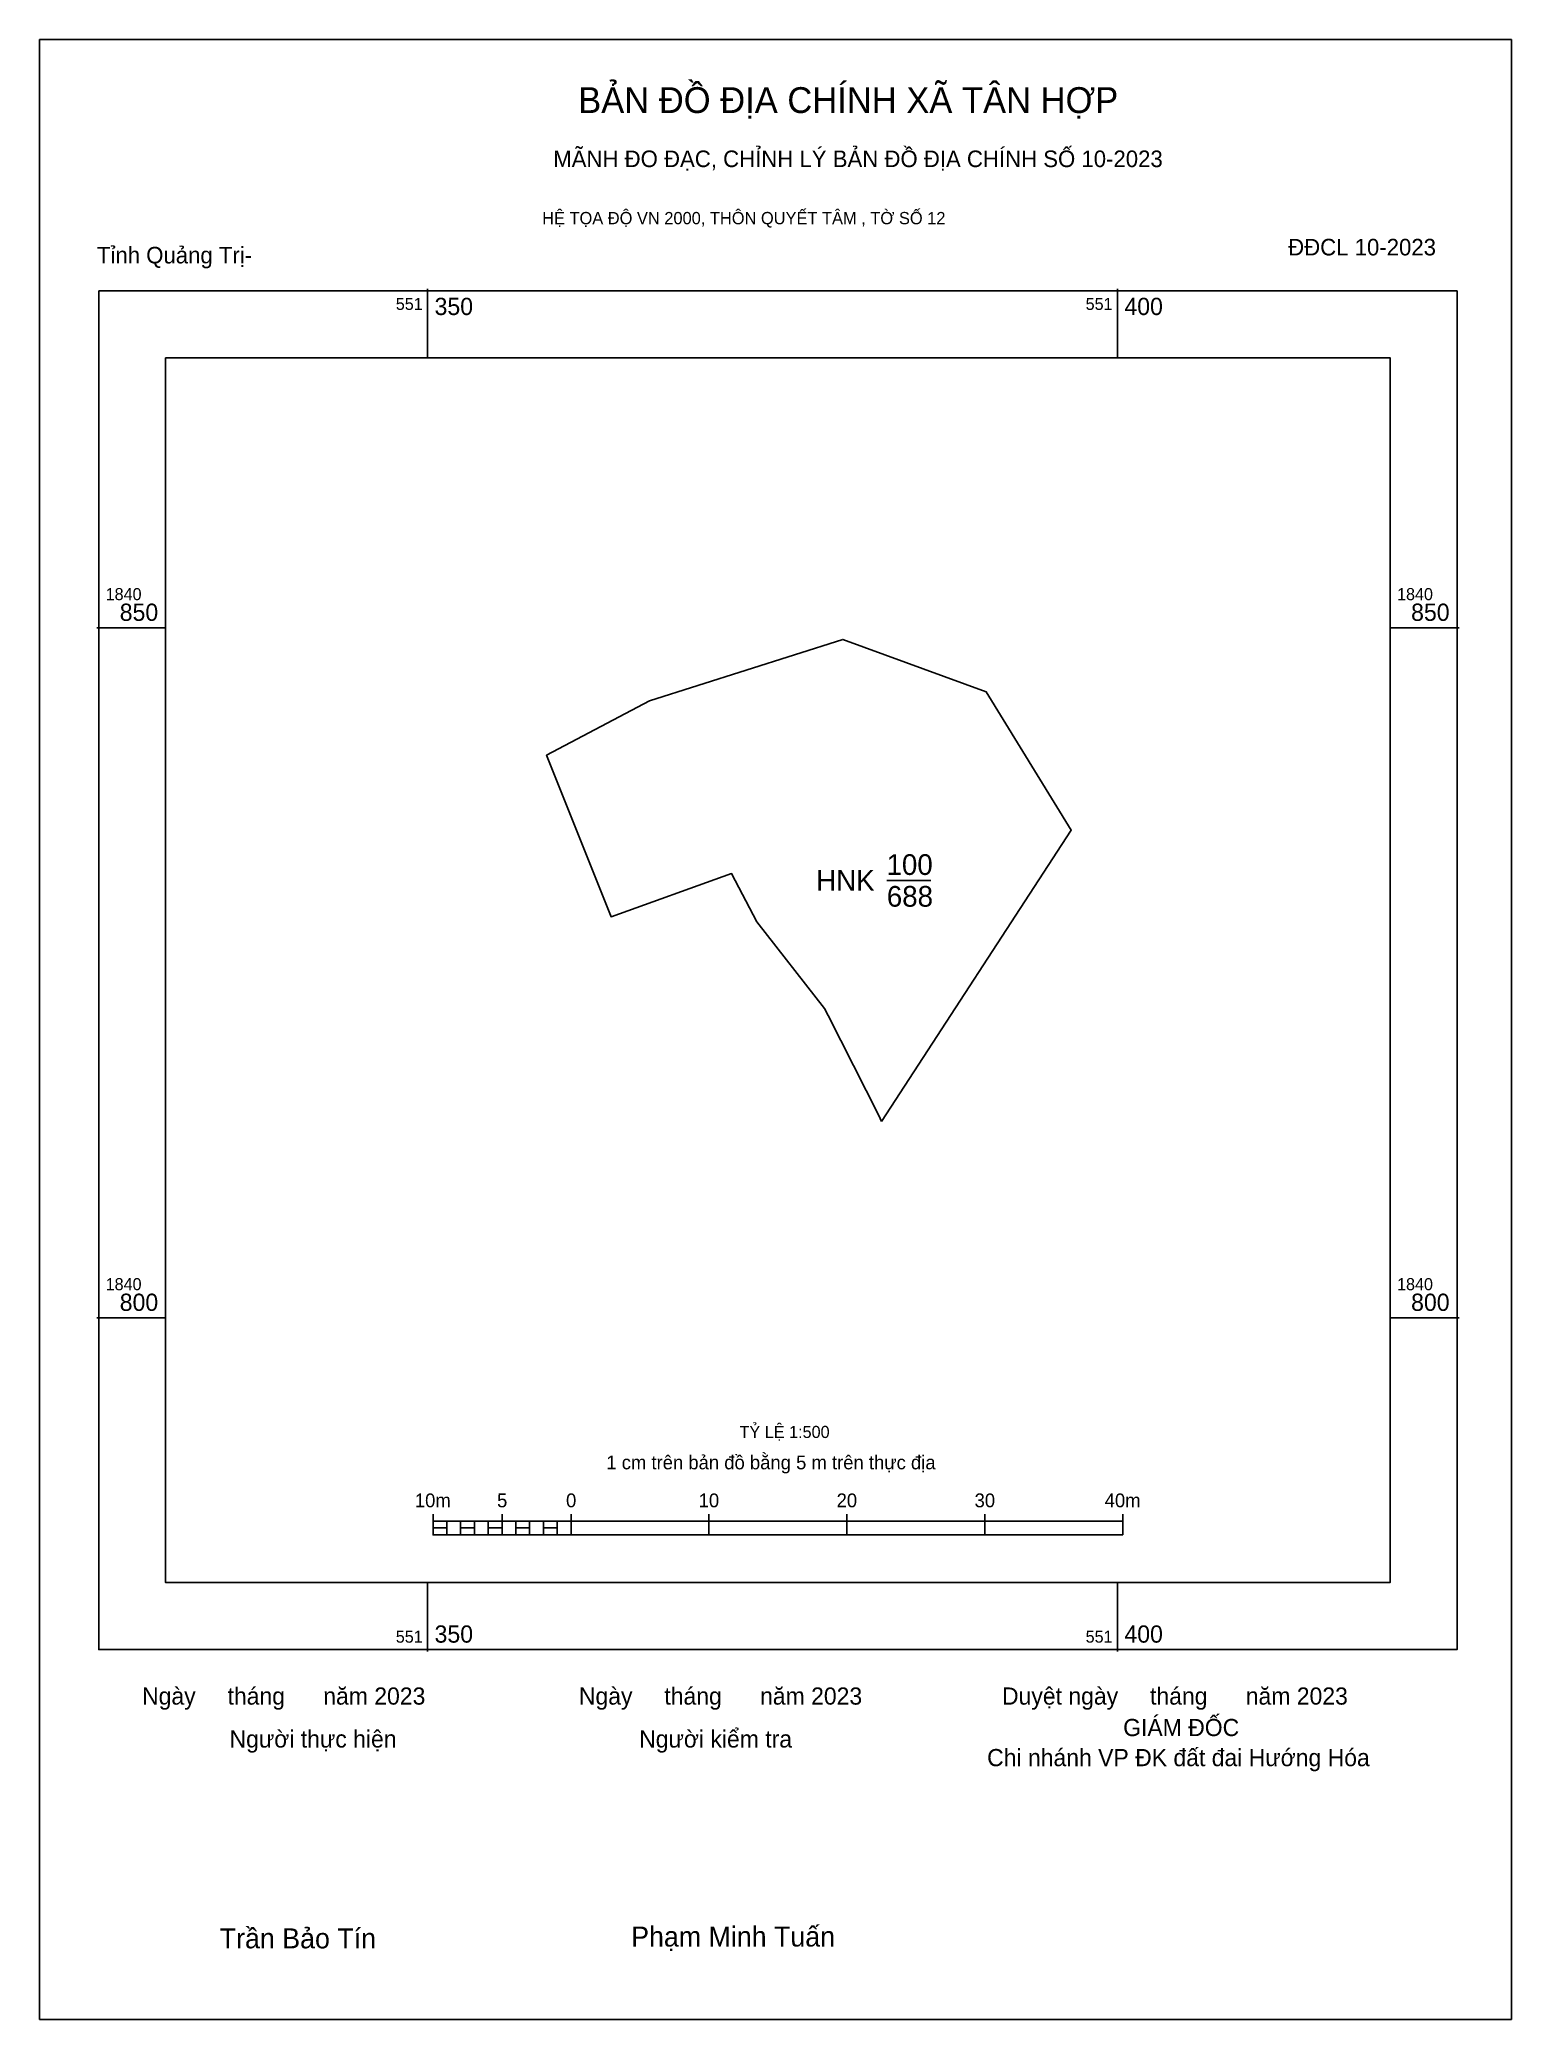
# Model space of a CAD drawing. Extents: x 551322 to 551429, y 1840749 to 1840893.
import ezdxf

# ---------------------------------------------------------------- set-up
doc = ezdxf.new("R2010")
doc.units = 0
for name, color, linetype in [('Level 10', 7, 'Continuous'), ('Level 13', 7, 'Continuous'), ('Level 15', 7, 'Continuous'), ('Level 27', 7, 'Continuous'), ('Level 6', 7, 'Continuous'), ('Level 62', 7, 'Continuous'), ('Level 63', 7, 'Continuous'), ('Level 9', 7, 'Continuous')]:
    doc.layers.add(name, color=color, linetype=linetype)

msp = doc.modelspace()

# ---------------------------------------------------------------- linework, layer by layer
at = {"layer": 'Level 10'}
msp.add_line((551383.28, 1840831.69), (551386.48, 1840831.69), dxfattribs=at)
msp.add_lwpolyline([(551382.89, 1840814.22), (551382.7, 1840814.66), (551379.02, 1840821.9), (551378.76, 1840822.41), (551373.86, 1840828.68), (551372.03, 1840832.19), (551363.29, 1840829.06), (551358.62, 1840840.76), (551366.09, 1840844.71), (551380.09, 1840849.16), (551390.49, 1840845.36), (551396.65, 1840835.34)], close=True, dxfattribs=at)
at = {"layer": 'Level 15'}
msp.add_lwpolyline([(551321.87, 1840892.62), (551428.55, 1840892.62), (551428.55, 1840749.16), (551321.87, 1840749.16)], close=True, dxfattribs=at)
at = {"layer": 'Level 27'}
for p, q in [((551358.62, 1840840.76), (551358.62, 1840840.76)), ((551373.86, 1840828.68), (551373.86, 1840828.68)), ((551379.02, 1840821.9), (551379.02, 1840821.9)), ((551382.89, 1840814.22), (551382.89, 1840814.22)), ((551382.89, 1840814.22), (551382.89, 1840814.22))]:
    msp.add_line(p, q, dxfattribs=at)
at = {"layer": 'Level 62'}
msp.add_lwpolyline([(551331.01, 1840869.56), (551419.76, 1840869.56), (551419.76, 1840780.81), (551331.01, 1840780.81)], close=True, dxfattribs=at)
at = {"layer": 'Level 63'}
for p, q in [((551350, 1840874.56), (551350, 1840869.56)), ((551400, 1840874.56), (551400, 1840869.56)), ((551326.01, 1840850), (551331.01, 1840850)), ((551419.76, 1840850), (551424.76, 1840850)), ((551326.01, 1840800), (551331.01, 1840800)), ((551419.76, 1840800), (551424.76, 1840800)), ((551350.39, 1840785.77), (551350.39, 1840784.27)), ((551350.39, 1840785.27), (551400.39, 1840785.27)), ((551351.39, 1840785.27), (551351.39, 1840784.27)), ((551352.39, 1840785.27), (551352.39, 1840784.27)), ((551353.39, 1840785.27), (551353.39, 1840784.27)), ((551354.39, 1840785.27), (551354.39, 1840784.27)), ((551355.39, 1840785.77), (551355.39, 1840784.27)), ((551355.39, 1840785.27), (551355.39, 1840784.27)), ((551356.39, 1840785.27), (551356.39, 1840784.27)), ((551357.39, 1840785.27), (551357.39, 1840784.27)), ((551358.39, 1840785.27), (551358.39, 1840784.27)), ((551359.39, 1840785.27), (551359.39, 1840784.27)), ((551360.39, 1840785.77), (551360.39, 1840784.27)), ((551360.39, 1840785.27), (551360.39, 1840784.27)), ((551370.39, 1840785.77), (551370.39, 1840784.27)), ((551380.39, 1840785.77), (551380.39, 1840784.27)), ((551390.39, 1840785.77), (551390.39, 1840784.27)), ((551400.39, 1840785.77), (551400.39, 1840784.27)), ((551350.39, 1840784.27), (551400.39, 1840784.27)), ((551350, 1840780.81), (551350, 1840775.81)), ((551400, 1840780.81), (551400, 1840775.81))]:
    msp.add_line(p, q, dxfattribs=at)
for points in [[(551326.16, 1840874.41), (551424.61, 1840874.41), (551424.61, 1840775.96), (551326.16, 1840775.96)], [(551350.39, 1840784.77), (551351.39, 1840784.77), (551351.39, 1840784.27), (551350.39, 1840784.27)], [(551350.39, 1840784.77), (551351.39, 1840784.77), (551351.39, 1840784.27), (551350.39, 1840784.27)], [(551352.39, 1840784.77), (551353.39, 1840784.77), (551353.39, 1840784.27), (551352.39, 1840784.27)], [(551354.39, 1840784.77), (551355.39, 1840784.77), (551355.39, 1840784.27), (551354.39, 1840784.27)], [(551356.39, 1840784.77), (551357.39, 1840784.77), (551357.39, 1840784.27), (551356.39, 1840784.27)], [(551358.39, 1840784.77), (551359.39, 1840784.77), (551359.39, 1840784.27), (551358.39, 1840784.27)]]:
    msp.add_lwpolyline(points, close=True, dxfattribs=at)

# ---------------------------------------------------------------- texts
at = {"layer": 'Level 13'}
for s, p in [('100', (551383.26, 1840832.09)), ('HNK', (551378.16, 1840830.94)), ('688', (551383.28, 1840829.79))]:
    msp.add_text(s, height=1.5, dxfattribs=at).set_placement(p)
at = {"layer": 'Level 6'}
msp.add_text('TỶ LỆ 1:500', height=0.879, dxfattribs=at).set_placement((551372.6, 1840791.29))
at = {"layer": 'Level 63'}
for s, height, p in [('BẢN ĐỒ ĐỊA CHÍNH XÃ TÂN HỢP', 1.8718, (551360.91, 1840887.3)), ('MÃNH ĐO ĐẠC, CHỈNH LÝ BẢN ĐỒ ĐỊA CHÍNH SỐ 10-2023', 1.2011, (551359.1, 1840883.38)), ('HỆ TỌA ĐỘ VN 2000, THÔN QUYẾT TÂM , TỜ SỐ 12', 0.8891, (551358.3, 1840879.24)), ('551', 0.875, (551347.69, 1840873.03)), ('350', 1.25, (551350.5, 1840872.66)), ('551', 0.875, (551397.69, 1840873.03)), ('400', 1.25, (551400.5, 1840872.66)), ('1840', 0.875, (551326.66, 1840852)), ('1840', 0.875, (551420.26, 1840852)), ('850', 1.25, (551327.68, 1840850.5)), ('850', 1.25, (551421.28, 1840850.5)), ('1840', 0.875, (551326.66, 1840802)), ('1840', 0.875, (551420.26, 1840802)), ('800', 1.25, (551327.68, 1840800.5)), ('800', 1.25, (551421.28, 1840800.5)), ('1 cm trên bản đồ bằng 5 m trên thực địa', 1, (551362.95, 1840789.02)), ('10m', 1, (551349.07, 1840786.27)), ('5', 1, (551355.03, 1840786.27)), ('0', 1, (551360.03, 1840786.27)), ('10', 1, (551369.64, 1840786.27)), ('20', 1, (551379.64, 1840786.27)), ('30', 1, (551389.64, 1840786.27)), ('40m', 1, (551399.07, 1840786.27)), ('350', 1.25, (551350.5, 1840776.46)), ('400', 1.25, (551400.5, 1840776.46)), ('551', 0.875, (551347.69, 1840776.46)), ('551', 0.875, (551397.69, 1840776.46)), ('Ngày     tháng      năm 2023', 1.2442, (551329.3, 1840771.97)), ('Ngày     tháng      năm 2023', 1.2442, (551360.96, 1840771.97)), ('Duyệt ngày     tháng      năm 2023', 1.2442, (551391.63, 1840771.97)), ('Người kiểm tra', 1.2442, (551365.33, 1840768.86)), ('GIÁM ĐỐC', 1.244, (551400.41, 1840769.69)), ('Người thực hiện', 1.2442, (551335.64, 1840768.86)), ('Chi nhánh VP ĐK đất đai Hướng Hóa', 1.2442, (551390.55, 1840767.51)), ('Trần Bảo Tín', 1.4512, (551334.93, 1840754.31)), ('Phạm Minh Tuấn', 1.4512, (551364.75, 1840754.44))]:
    msp.add_text(s, height=height, dxfattribs=at).set_placement(p)
at = {"layer": 'Level 9'}
for s, p in [('ĐĐCL 10-2023', (551412.37, 1840876.98)), ('Tỉnh Quảng Trị-', (551326.03, 1840876.4))]:
    msp.add_text(s, height=1.2011, dxfattribs=at).set_placement(p)

doc.saveas('drawing.dxf')
